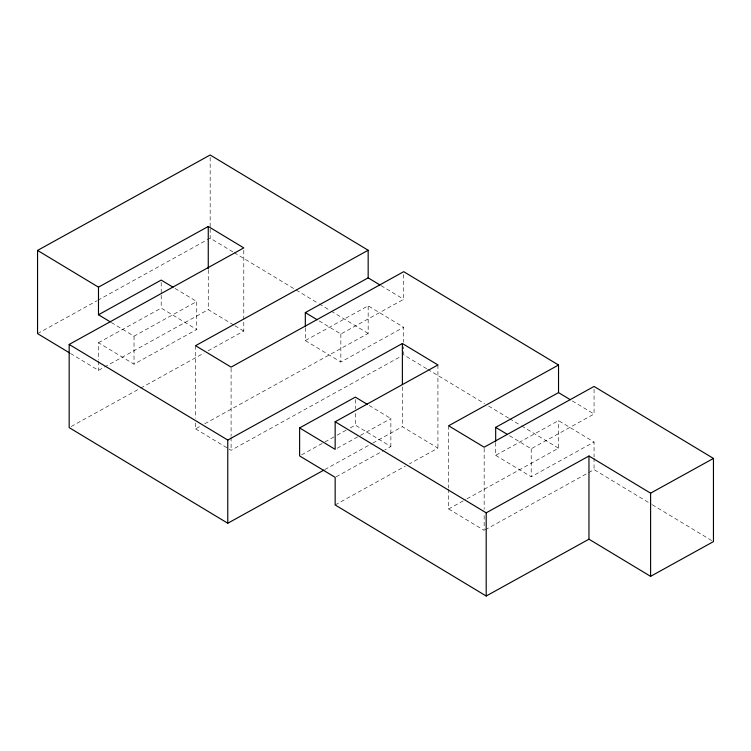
<?xml version="1.0" encoding="UTF-8"?>
<svg xmlns="http://www.w3.org/2000/svg" width="751" height="751" viewBox="0 0 751 751"><rect width="100%" height="100%" fill="white"/><g stroke="black" fill="none" stroke-linecap="round" stroke-linejoin="round"><path stroke-width="0.56" stroke-dasharray="3.75 2.82" d="M37.55 333.604L96.795 300.851M97.818 300.287L206.084 240.433M207.107 239.869L210.167 238.17L233.167 252.036M98.484 342.747L161.202 308.079L196.743 329.501L134.025 364.169L98.484 342.747L98.484 359.992M111.317 322.498L134.025 336.185L196.743 301.508L196.743 329.501M70.519 353.477L98.484 370.346L208.262 309.656L233.918 325.127M71.214 426.493L139.63 388.671M140.653 388.107L203.972 353.101M208.055 350.839L243.793 331.078L243.793 320.536M305.319 327.755L305.319 340.588L368.168 305.835L403.709 327.267L403.709 342.212M319.147 320.93L340.86 334.017L403.709 299.274L403.709 273.974M195.551 423.01L195.551 428.868L200.658 426.042M204.741 423.789L368.168 333.435L368.168 305.835M305.319 340.588L340.86 362.01L403.709 327.267M229.111 449.098L231.092 450.29L400.64 356.556M301.649 454.806L323.934 442.48M324.948 441.926L336.091 435.758M337.105 435.204L346.22 430.163M350.266 427.92L355.336 425.122L390.867 446.545L384.794 449.905M337.18 448.234L359.466 435.918M360.48 435.355L390.867 418.56L390.867 446.545M324.779 469.61L371.754 443.644M372.778 443.071L402.386 426.699L437.927 448.131L409.436 463.874M336.166 476.791L383.78 450.469M335.153 504.944L405.362 466.127M495.679 442.527L495.679 455.35L558.528 420.607L594.06 442.029L594.06 456.983M509.497 435.693L531.21 448.788L594.06 414.045L594.06 388.746M448.629 489.042L448.629 508.962L465.92 499.396M466.944 498.833L558.528 448.206L558.528 420.607M495.679 455.35L531.21 476.782L594.06 442.029M485.174 529.821L594.06 469.628L651.248 504.109M381.001 285.587L403.709 299.274M572.346 400.95L594.06 414.045M234.171 252.646L295.171 289.417M296.166 290.027L318.171 303.291M319.175 303.892L330.168 310.52M331.172 311.13L368.168 333.435M426.681 368.713L403.709 354.857L403.709 346.812M427.676 369.314L484.611 403.634M488.61 406.047L508.587 418.091M509.582 418.692L520.574 425.319M521.57 425.92L558.528 448.206M652.253 504.71L713.45 541.612M175.021 288.422L196.743 301.508M369.154 405.465L390.867 418.56M234.913 325.727L243.793 331.078M448.629 508.962L484.16 530.384L484.16 513.984M195.551 428.868L228.126 448.507M594.06 458.129L594.06 469.628M531.21 448.788L531.21 476.782M484.16 448.375L484.16 509.3M448.629 425.779L448.629 487.878M437.927 364.948L437.927 448.131M402.386 386.868L402.386 426.699M355.336 399.466L355.336 408.797M355.336 413.454L355.336 425.122M340.86 334.017L340.86 362.01M243.793 250.243L243.793 319.363M231.092 368.281L231.092 436.237M231.092 437.401L231.092 450.29M210.167 157.334L210.167 227.628M210.167 228.802L210.167 238.17M208.262 269.825L208.262 309.656M195.551 345.685L195.551 418.326M161.202 282.423L161.202 294.082M161.202 295.246L161.202 308.079M134.025 336.185L134.025 364.169M98.484 361.147L98.484 370.346"/><path stroke-width="1.13" d="M69.514 352.876L37.55 333.604L37.55 250.421L210.167 154.988L368.168 250.252L368.168 277.851L380.015 284.995M37.55 250.421L98.484 287.164L208.262 226.473L243.793 247.905L69.176 344.437L69.176 427.619L227.769 523.24L323.756 470.173M98.484 287.164L98.484 314.763L161.202 280.085L173.049 287.229M368.168 250.252L195.551 345.685L231.092 367.108L403.709 271.674L558.528 365.024L558.528 392.613L570.375 399.757M305.319 326.591L305.319 312.594L368.168 277.851M69.176 344.437L227.769 440.058L402.386 343.517L437.927 364.948L335.153 421.762L335.153 449.361L299.621 427.929L355.336 397.129L367.183 404.273M558.528 365.024L448.629 425.779L484.16 447.202L594.06 386.446L713.45 458.429L713.45 541.612L650.601 576.355L588.962 539.19L588.962 456.017L486.197 512.83L335.153 421.762M495.679 441.353L495.679 427.366L558.528 392.613M588.962 456.017L650.601 493.172L713.45 458.429M299.621 427.929L299.621 455.923L335.153 477.345L335.153 504.944L486.197 596.012L588.962 539.19M305.319 312.594L317.166 319.738M495.679 427.366L507.526 434.5M98.484 314.763L110.331 321.897M650.601 493.172L650.601 576.355M486.197 512.83L486.197 596.012M402.386 343.517L402.386 384.531M227.769 440.058L227.769 523.24M208.262 226.473L208.262 268.651"/></g></svg>
